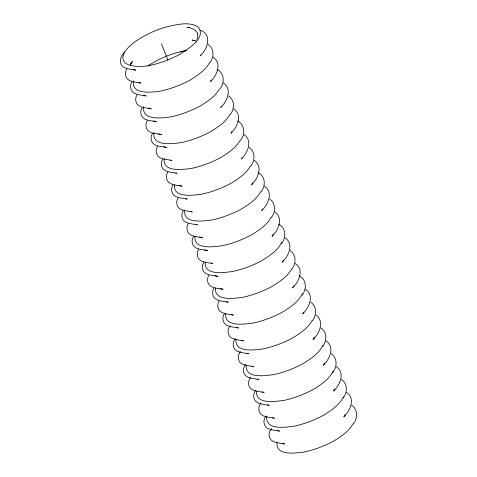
<?xml version="1.0" encoding="UTF-8"?>
<svg xmlns="http://www.w3.org/2000/svg" width="477" height="477" viewBox="0 0 477 477"><rect width="100%" height="100%" fill="white"/><g stroke="black" fill="none" stroke-linecap="round" stroke-linejoin="round"><path stroke-width="0.72" d="M133.465 81.036C131.187 95.46 152.861 92.18 161.226 90.952A45.082 17.327 -21.7 0 0 190.067 80.142C197.359 75.581 205.176 70.632 209.397 62.881M143.726 106.818C141.448 121.241 163.122 117.962 171.487 116.734A45.082 17.327 -21.7 0 0 200.328 105.924C207.471 101.494 214.984 96.646 219.348 89.253M153.982 132.6C151.704 147.023 173.384 143.744 181.743 142.516A45.082 17.327 -21.7 0 0 210.59 131.706C217.882 127.144 225.699 122.195 229.914 114.444M164.243 158.382C161.965 172.805 183.645 169.526 192.004 168.298A45.082 17.327 -21.7 0 0 220.851 157.488C228.137 152.926 235.954 147.977 240.175 140.226M174.421 184.778C173.044 198.659 194.002 195.194 202.266 194.079A45.082 17.327 -21.7 0 0 231.106 183.263C238.399 178.708 246.215 173.759 250.437 166.008M184.76 209.946C182.482 224.363 204.162 221.089 212.521 219.855A45.082 17.327 -21.7 0 0 241.368 209.045C248.66 204.49 256.477 199.541 260.692 191.79M194.938 236.342C193.561 250.222 214.519 246.758 222.783 245.637A45.082 17.327 -21.7 0 0 251.629 234.827C258.916 230.272 266.732 225.323 270.954 217.566M205.199 262.123C203.822 276.004 224.78 272.54 233.044 271.419A45.082 17.327 -21.7 0 0 261.885 260.609C269.529 255.833 277.811 250.574 281.824 242.167M215.455 287.905C214.084 301.786 235.036 298.322 243.306 297.201A45.082 17.327 -21.7 0 0 272.146 286.391C279.439 281.835 287.255 276.881 291.471 269.129M225.716 313.687C224.339 327.562 245.297 324.098 253.561 322.983A45.082 17.327 -21.7 0 0 282.408 312.173C290.052 307.397 298.334 302.138 302.346 293.731M235.978 339.469C234.601 353.344 255.559 349.879 263.823 348.765A45.082 17.327 -21.7 0 0 292.663 337.954C299.955 333.399 307.772 328.444 311.994 320.693M246.239 365.251C244.862 379.126 265.814 375.661 274.084 374.546A45.082 17.327 -21.7 0 0 302.925 363.736C310.569 358.954 318.851 353.701 322.863 345.294M256.495 391.027C255.117 404.907 276.076 401.443 284.34 400.328A45.082 17.327 -21.7 0 0 313.186 389.518C320.83 384.736 329.112 379.483 333.125 371.07M266.756 416.809C265.379 430.689 286.337 427.225 294.601 426.11A45.082 17.327 -21.7 0 0 323.448 415.3C331.092 410.518 339.368 405.265 343.38 396.852M277.018 442.59C275.64 456.471 296.593 453.007 304.863 451.892A45.082 17.327 -21.7 0 0 333.703 441.082C340.995 436.521 348.812 431.572 353.028 423.82M196.935 39.513L197.788 36.186L197.573 33.175M126.787 69.004C124.789 72.075 124.998 75.926 127.198 78.818L129.661 80.601L133.292 81.752L141.025 83.076L138.622 82.354M131.914 81.895C129.917 84.966 130.126 88.817 132.326 91.709L134.794 93.492L138.419 94.643L146.153 95.966L143.75 95.245M137.048 94.786C135.051 97.857 135.253 101.708 137.454 104.6L139.922 106.383L143.553 107.534L151.281 108.857L148.281 107.951M142.176 107.677C140.178 110.747 140.387 114.599 142.587 117.491L145.056 119.274L148.681 120.425L156.414 121.748L153.409 120.842M147.304 120.568C145.306 123.638 145.515 127.49 147.715 130.382L150.183 132.165L153.809 133.316L161.542 134.639L158.543 133.733M152.437 133.459C150.44 136.529 150.643 140.381 152.843 143.273L155.311 145.056L158.942 146.206L166.67 147.53L163.671 146.624M157.565 146.35C155.568 149.42 155.776 153.272 157.976 156.164L160.445 157.947L164.07 159.097L171.803 160.421L170.599 160.057M162.699 159.24C160.695 162.311 160.904 166.163 163.104 169.055L165.573 170.832L169.198 171.988L176.931 173.312L175.733 172.948M167.826 172.131C165.829 175.202 166.032 179.054 168.232 181.946L170.7 183.723L174.332 184.879L182.059 186.197L179.06 185.297M172.954 185.022C170.957 188.093 171.165 191.945 173.366 194.831L175.834 196.613L179.459 197.77L187.193 199.088L185.988 198.73M178.088 197.913C176.085 200.984 176.293 204.836 178.493 207.722L180.962 209.504L184.587 210.661L192.32 211.979L191.122 211.621M183.216 210.804C181.218 213.875 181.421 217.727 183.621 220.612L186.09 222.395L189.721 223.552L197.448 224.87L196.25 224.512M188.343 223.695C186.346 226.766 186.555 230.618 188.755 233.503L191.223 235.286L194.849 236.443L202.582 237.761L199.583 236.86M193.477 236.586C191.474 239.657 191.682 243.508 193.883 246.394L196.351 248.177L199.982 249.334L207.71 250.652L204.711 249.751M198.605 249.477C196.607 252.548 196.81 256.399 199.01 259.285L201.479 261.068L205.11 262.225L212.837 263.542L211.043 263M203.733 262.368C201.735 265.439 201.944 269.29 204.144 272.176L206.613 273.959L210.238 275.116L217.971 276.433L214.972 275.533M208.866 275.259C206.863 278.329 207.072 282.181 209.272 285.067L211.74 286.85L215.371 288.007L223.099 289.324L220.1 288.424M213.994 288.15C211.997 291.22 212.205 295.066 214.406 297.958L216.868 299.741L220.499 300.898L228.227 302.215L226.432 301.673M219.122 301.041C217.124 304.111 217.333 307.957 219.533 310.849L222.002 312.632L225.627 313.788L233.36 315.106L231.56 314.564M224.256 313.932C222.252 316.996 222.461 320.848 224.661 323.74L227.13 325.523L230.761 326.679L238.488 327.997L236.687 327.455M271.282 428.787C268.587 431.87 268.235 436.497 270.829 439.758L273.297 441.541L276.928 442.692L284.656 444.015L282.259 443.294M130.495 65.099L131.634 62.487L130.334 64.234L132.546 61.324L130.561 63.948M124.771 51.921C115.768 68.223 141.985 67.549 150.965 65.17A45.082 17.327 -21.7 0 0 179.811 54.36C187.485 48.934 206.487 38.673 198.349 27.094C189.965 21.715 179.304 24.065 170.164 26.062A37.57 14.435 -21.7 0 0 146.123 35.071C138.08 39.281 129.982 44.283 124.771 51.921C121.212 55.547 118.32 61.42 122.064 65.927L124.533 67.71L128.164 68.867L135.891 70.185L133.494 69.463M200.805 54.777L200.173 55.964C207.519 49.28 212.593 34.696 200.292 30.182M211.383 79.969L210.435 81.746C216.814 75.646 222.365 63.429 213.159 57.21M221.322 106.341L220.696 107.528C227.076 101.428 232.627 89.211 223.421 82.992M231.9 131.533L230.951 133.31C237.337 127.21 242.888 114.993 233.676 108.768M241.845 157.905L241.213 159.091C247.593 152.992 253.144 140.775 243.938 134.55M252.732 182.5L251.474 184.873C257.854 178.774 263.405 166.556 254.199 160.332M262.678 208.872L261.73 210.655C268.116 204.555 273.667 192.332 264.455 186.113M273.255 234.064L271.991 236.437C278.371 230.337 283.922 218.114 274.716 211.895M283.201 260.436L282.253 262.219C288.633 256.119 294.184 243.896 284.978 237.677M293.772 285.628L292.514 288.001C298.894 281.901 304.445 269.678 295.239 263.459M303.718 312L302.77 313.783C309.15 307.683 314.701 295.46 305.495 289.241M314.295 337.185L313.031 339.558C319.411 333.465 324.962 321.242 315.756 315.023M324.551 362.967L323.293 365.34C329.673 359.247 335.224 347.023 326.018 340.805M334.812 388.749L333.548 391.122C339.934 385.022 345.485 372.805 336.273 366.586M345.074 414.531L343.81 416.904C350.19 410.804 355.741 398.587 346.535 392.368M209.749 62.976C214.191 57.467 214.406 48.457 208.032 44.319M220.004 88.758C224.87 82.986 224.488 72.778 216.987 69.475M230.266 114.54C234.708 109.03 234.922 100.021 228.549 95.883M240.527 140.321C245.387 134.55 245.005 124.342 237.504 121.039M250.783 166.103C255.225 160.588 255.439 151.585 249.066 147.441M261.044 191.879C265.91 186.113 265.528 175.906 258.021 172.602M271.306 217.661C275.748 212.152 275.962 203.148 269.588 199.004M281.561 243.443C286.427 237.677 286.045 227.469 278.544 224.166M291.823 269.225C296.265 263.715 296.479 254.712 290.105 250.568M302.084 295.007C306.949 289.235 306.562 279.027 299.061 275.724M312.34 320.788C316.788 315.279 317.002 306.276 310.628 302.132M322.601 346.57C327.043 341.061 327.258 332.058 320.884 327.914M332.863 372.352C337.305 366.843 337.519 357.839 331.145 353.695M343.124 398.134C347.566 392.625 347.781 383.615 341.407 379.477M353.379 423.916C357.822 418.407 358.036 409.397 351.662 405.259M230.164 325.773C227.517 328.844 227.243 333.411 229.795 336.631L232.257 338.414L235.888 339.57L243.622 340.888L241.821 340.345M235.292 338.664C232.645 341.735 232.371 346.302 234.922 349.522L237.391 351.305L241.016 352.461L248.75 353.779L246.949 353.236M240.42 351.555C237.773 354.626 237.498 359.193 240.05 362.413L242.519 364.195L246.15 365.352L253.877 366.67L252.077 366.127M245.554 364.446C242.906 367.517 242.632 372.084 245.184 375.304L247.652 377.086L251.278 378.243L259.011 379.561L257.21 379.018M250.681 377.337C248.034 380.407 247.76 384.975 250.312 388.195L252.78 389.977L256.405 391.134L264.139 392.452L262.338 391.909M255.809 390.228C253.162 393.298 252.888 397.866 255.439 401.085L257.908 402.868L261.539 404.025L269.267 405.343L267.466 404.8M260.943 403.119C258.295 406.189 258.021 410.757 260.573 413.976L263.042 415.759L266.667 416.91L274.4 418.234L272.6 417.691M266.071 416.01C263.423 419.08 263.149 423.648 265.701 426.867L268.169 428.65L271.795 429.801L279.528 431.125L277.727 430.582M270.423 429.944L271.204 428.901M147.965 65.731L156.384 60.853A37.57 14.435 -21.7 0 1 180.419 51.844L186.441 50.532L180.419 51.844M189.87 27.648L187.097 27.177C191.253 28.018 196.208 29.598 197.824 33.956M194.998 40.539L192.231 40.068L196.387 41.129M161.435 43.836L167.916 60.12"/></g></svg>
